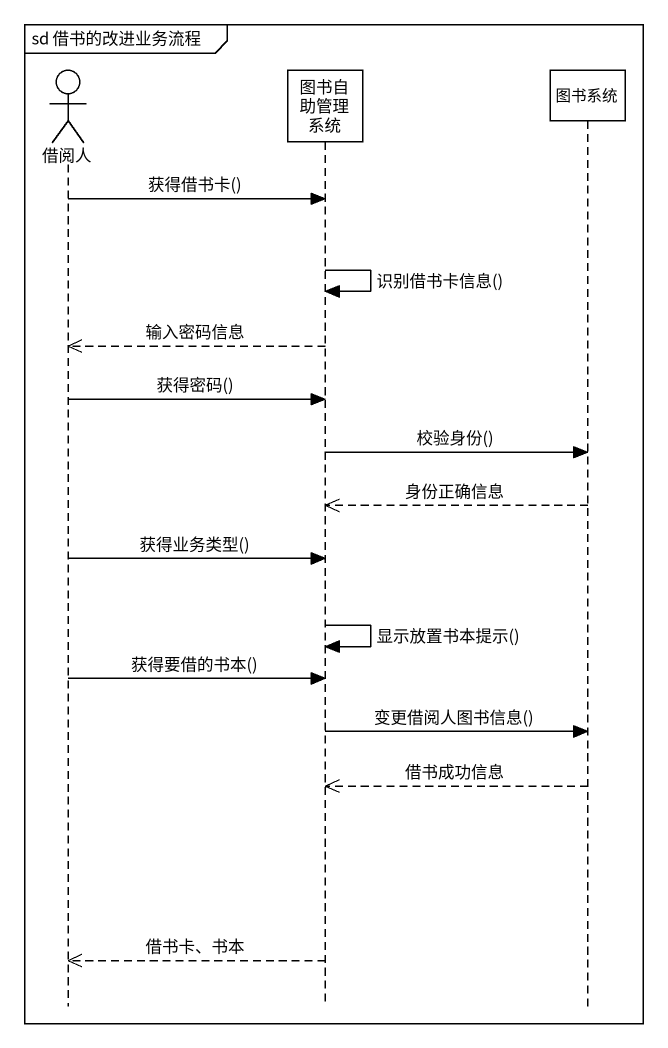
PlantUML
@startuml
mainframe sd 借书的改进业务流程
hide footbox
actor 借阅人
participant 图书自助管理系统
participant 图书系统

借阅人 -> 图书自助管理系统 : 获得借书卡()
图书自助管理系统 -> 图书自助管理系统 : 识别借书卡信息()
图书自助管理系统 -->> 借阅人 : 输入密码信息
借阅人 -> 图书自助管理系统 : 获得密码()
图书自助管理系统 -> 图书系统 : 校验身份()
图书系统 -->> 图书自助管理系统 : 身份正确信息
借阅人 -> 图书自助管理系统 : 获得业务类型()
图书自助管理系统 -> 图书自助管理系统 : 显示放置书本提示()
借阅人 -> 图书自助管理系统 : 获得要借的书本()
图书自助管理系统 -> 图书系统 : 变更借阅人图书信息()
图书系统 -->> 图书自助管理系统 : 借书成功信息
图书自助管理系统 -->> 借阅人 : 借书卡、书本
@enduml
